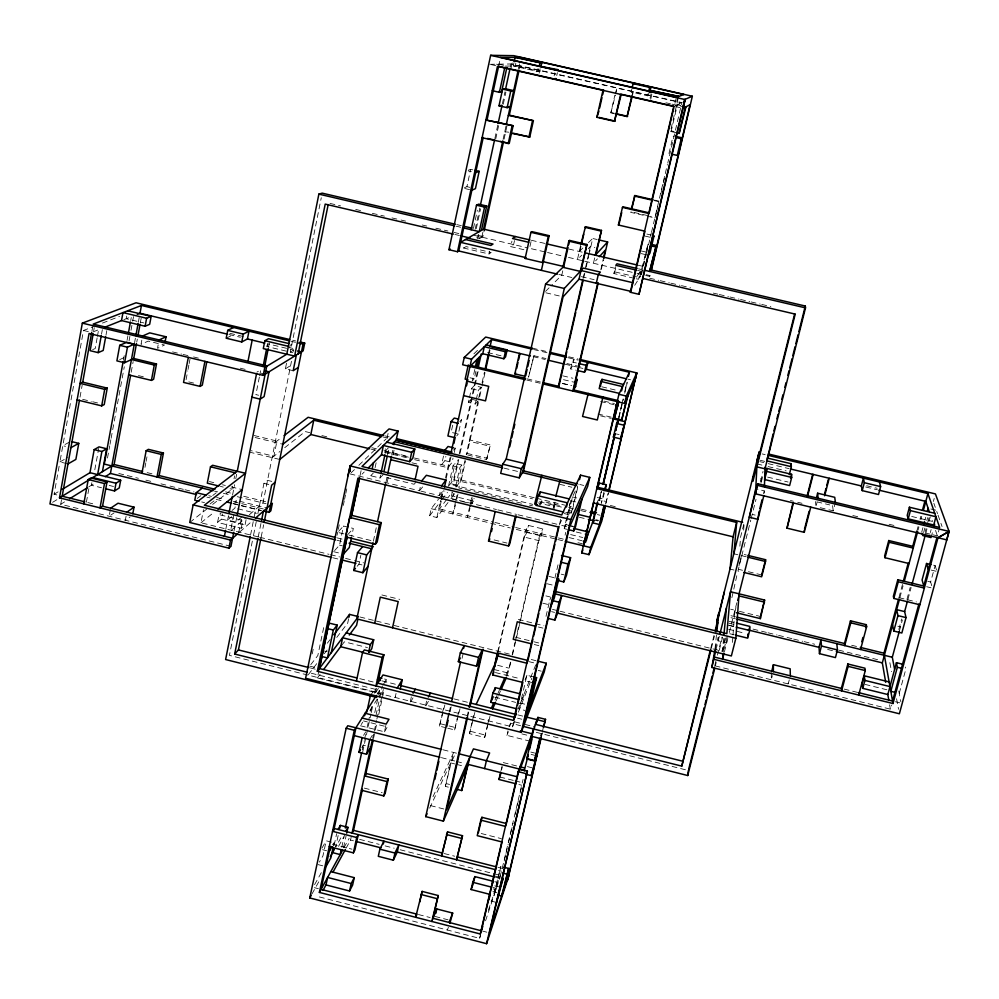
<?xml version="1.0" encoding="UTF-8"?>
<svg xmlns="http://www.w3.org/2000/svg" width="999" height="999" viewBox="0 0 999 999"><rect width="100%" height="100%" fill="white"/><g stroke="black" fill="none" stroke-linecap="round" stroke-linejoin="round"><path stroke-width="0.75" stroke-dasharray="5 3.75" d="M771.34 672.702L771.278 679.732L772.314 675.674M764.235 493.106L764.297 490.871L755.756 488.823M761.063 483.079L761.238 478.509L758.578 477.872M746.253 556.793L741.807 555.719L741.932 553.958L746.365 555.032M743.643 530.132L744.18 522.689M732.417 642.419L732.891 636.413M733.004 634.902L734.914 610.227L730.669 609.19M739.872 546.203L740.584 537.012L743.83 524.113M731.88 597.689L737.237 573.863M560.002 611.226L722.402 651.236L723.701 637.387M724.475 638.473L723.201 652.322L727.26 636.251L726.673 642.869L718.219 640.784L718.618 636.838M715.009 648.726L716.483 634.927M56.793 494.905L54.096 494.243L59.64 463.399M66.646 463.586L59.903 461.925L83.479 330.482L94.555 326.161M230.969 546.316L60.714 504.283L61.926 497.577M80.032 397.127L82.18 385.152M91.933 331.069L92.682 326.898M93.719 330.756L94.268 327.684M97.128 337.887L95.205 348.539L92.657 349.613M97.403 336.363L98.501 330.269M101.523 334.228L102.348 329.633M105.969 335.239L106.793 330.681M86.389 502.21L89.423 485.551M91.846 482.692L91.384 485.264L101.523 487.749M94.805 469.792L98.726 448.414M126.723 316.059L126.236 318.706L143.819 322.927M123.401 360.252L124.238 355.669M127.048 340.409L127.897 335.826M130.707 320.554L131.269 317.495M107.492 458.017L109.728 445.841M110.002 444.33L110.852 439.76M111.126 438.249L124.288 366.77M129.046 340.921L129.895 336.363M131.006 330.282L132.417 322.677M132.692 321.154L133.529 316.596M134.565 342.682L135.377 338.261M138.374 322.19L139.198 317.707M131.181 372.252L133.167 361.538M136.763 342.108L137.313 339.136M140.335 322.752L141.171 318.281M110.39 509.527L109.153 516.233L114.086 512.874M141.808 340.159L141.034 344.318L148.202 341.121L164.51 345.042L157.517 348.289L159.078 339.947M126.086 516.208L125.337 520.229L130.145 516.833M144.967 467.37L145.817 462.862M146.104 461.363L146.953 456.855M186.076 379.707L187.75 370.904M188.037 369.443L188.873 365.035M189.148 363.574L189.997 359.165M258.192 536.875L200.949 522.777L203.509 509.627M246.091 519.705L245.055 524.875L241.196 528.246L217.557 522.427L219.093 514.622L221.104 512.986M217.557 522.427L221.578 519.105L222.602 513.936M232.567 486.238L231.98 489.223L229.071 488.511M234.028 478.796L234.628 475.824M225.861 528.896L228.484 515.659M232.567 494.992L234.615 484.64M235.789 478.696L236.676 474.25M259.353 377.11L255.881 394.593L258.629 395.254M259.64 375.649L260.789 369.817L256.855 372.177M267.482 343.918L266.958 346.528L288.836 351.76M233.729 514.96L230.569 530.944L245.642 517.957M267.02 346.69L267.595 343.781L293.743 350.037L293.169 352.859M268.531 347.115L269.393 342.782M234.028 530.906L236.663 517.669M238.636 532.929L241.533 518.394M241.196 528.246L242.757 520.442L219.093 514.622M250.537 535.114L253.271 521.453M254.183 516.895L255.707 509.278M293.194 370.704L285.402 368.831L286.538 363.137M289.598 347.927L290.122 345.304L291.858 344.28M252.347 541.121L229.42 655.381L380.769 693.343M253.571 535.027L256.331 521.316M257.854 513.698L263.948 483.329L267.545 480.357L275.162 482.23M292.882 352.734L290.284 352.11L321.278 197.727M291.471 361.326L262.987 503.009L247.74 516.146M258.217 537L260.976 523.326M261.189 536.987L263.649 524.787M312.212 653.895L313.174 649.325M337.038 535.314L337.662 532.342M338.286 529.345L339.235 524.85M343.319 505.357L344.255 500.849M344.568 499.35L345.517 494.855M345.829 493.356L346.765 488.861M334.603 550.586L339.523 545.142L343.519 526.048L353.334 528.446L351.785 535.789M323.676 627.634L317.819 655.531L310.564 664.934M514.647 721.54L512.524 726.897L317.37 677.946L319.068 669.879M361.089 470.679L359.902 476.298L364.21 472.003M383.316 474.5L379.97 478.022L370.704 475.761L371.316 472.852M375.087 467.707L376.373 461.625M357.205 566.271L358.953 564.173L360.814 555.369M348.639 618.731L347.714 623.051L335.552 639.01M387.125 437.912L388.087 433.416M408.391 457.155L384.815 451.448L385.377 448.801M379.97 478.022L380.594 475.112M385.214 453.334L385.839 450.424M387.525 454.732L388.486 450.174M373.376 541.221L376.598 526.086M385.964 482.192L386.938 477.647L388.536 475.924M391.72 455.194L392.994 449.188M387.25 481.955L388.224 477.435M392.994 455.057L394.268 449.075M331.468 842.132L326.198 840.783L322.952 855.856L319.393 862.087M464.485 187.675L466.92 186.676L470.641 169.368L473.489 170.03M498.588 66.296L499.875 60.315M333.454 845.828L334.103 842.806L332.717 845.266M334.128 845.329L336.651 833.666M463.661 248.039L466.058 246.603L491.158 252.497L488.961 253.971L463.661 248.039L464.273 245.205M338.149 835.526L335.652 847.127L342.407 835.077M473.426 228.484L477.372 210.227M362.3 749.7L364.21 740.846M364.523 739.397L365.784 733.616M367.058 727.722L369.33 717.22M370.629 711.226L371.616 706.73M374.538 693.231L375.512 688.736M475.199 229.233L479.782 208.079M494.855 138.536L497.802 124.937M502.385 103.784L504.982 91.796M510.389 66.883L511.026 63.961L681.805 102.835L667.769 163.049M341.77 847.289L344.618 834.177M362.699 752.01L370.929 714.048M371.266 712.524L372.914 704.932M375.549 692.794L376.536 688.236M350.012 473.888L419.468 490.784L420.679 485.177M476.298 228.584L480.569 208.866M495.704 139.098L498.663 125.449M503.271 104.208L505.894 92.07M511.163 67.807L512.475 61.738M343.544 847.614L346.066 836.026M513.886 63.112L513.274 65.946L538.111 71.591L539.897 71.503L540.509 68.694M374.775 712.562L377.659 699.263M378.633 694.817L379.595 690.371L308.641 672.577M477.772 238.386L478.658 234.315M515.859 63.087L515.247 65.897L539.897 71.503M375.974 715.371L379.483 699.213M379.807 697.752L382.367 685.976M476.648 237.725L479.67 238.436L480.844 233.042M346.141 848.114L350.549 840.047L351.161 837.212M372.664 738.398L373.614 734.065M374.25 731.106L376.548 720.566M376.873 719.068L381.793 696.478M382.118 694.967L383.429 688.948M481.818 237.138L482.992 231.793M503.096 139.373L506.056 125.799M518.469 68.719L519.705 63.037M373.501 738.586L376.473 724.949M378.783 714.347L384.066 690.097M385.714 682.517L386.376 679.495L383.354 678.733M479.67 238.436L482.892 236.501L484.215 230.419M504.095 139.111L507.042 125.562M519.405 68.769L520.054 65.784L682.242 102.697M448.014 502.522L436.863 517.519L429.657 515.759L431.206 508.678L438.486 499.225M443.519 456.031L441.645 464.597L444.93 460.639L445.866 456.406M360.464 725.761L384.465 731.805L386.151 724.1M488.961 253.971L489.572 251.136M452.697 425.187L451.136 432.305L458.304 434.028L461.476 419.605M396.054 693.418L395.167 697.464L397.327 693.855M420.891 491.133L439.373 495.629L440.609 490.022M436.863 517.519L440.671 500.112M440.996 498.638L442.607 491.271M445.517 478.009L449.987 457.667M441.196 501.348L439.523 508.953L493.456 522.102M441.521 499.825L443.531 490.696M446.203 478.521L451.061 456.356M536.638 71.816L537.287 68.831M414.672 459.677L447.777 467.694L452.085 462.375L453.009 458.129M454.258 452.472L455.232 448.039M538.111 71.591L538.723 68.769M448.501 486.238L452.972 465.946L454.982 463.411L461.813 465.072L457.355 485.252L450.549 483.591L454.982 463.411M539.148 73.152L540.122 68.719M474.8 369.468L472.29 380.869L474.263 378.796L475.936 371.203M478.096 400.811L475.274 404.021L468.406 402.372L469.08 399.338M469.418 397.814L471.416 388.698L474.263 385.639L481.081 387.262L466.208 454.632L467.157 453.421L478.409 402.535M449.188 485.364L453.558 479.682L457.917 459.94M459.253 453.871L477.597 370.504M458.753 459.365L453.096 485.027L532.692 504.358M460.077 453.321L478.371 370.279M453.459 493.306L452.859 496.016L473.476 501.036L474.075 498.326M455.681 486.463L459.84 467.607L461.813 465.072M475.274 404.021L475.949 400.986M476.286 399.463L478.296 390.347L481.081 387.262M410.277 701.748L411.576 695.828M523.901 249.7L510.726 246.616L511.925 241.196M455.532 501.76L452.834 513.948L455.581 504.87M455.869 500.237L457.542 492.619M464.897 460.564L458.841 487.974L521.965 503.309M482.092 382.729L484.428 372.127M488.436 353.971L489.435 349.425M456.918 498.801L458.591 491.208M456.019 487.025L461.288 480.032L465.534 460.814M479.732 396.541L481.718 387.537M482.055 386.026L485.039 372.527M489.348 353.009L490.01 350.012M514.51 240.572L513.623 244.58L510.726 246.616M554.145 75.812L554.807 72.815M556.78 75.612L557.43 72.665M425.586 705.581L426.573 701.148M471.678 497.664L467.27 517.47L469.98 508.379M470.317 506.855L472.352 497.739M462.662 501.648L471.565 503.821L472.777 498.364M531.043 241.608L529.557 248.314L546.016 252.16M467.657 454.982L486.525 459.54L490.397 444.955L470.117 440.059L469.168 441.233L489.51 446.141M486.525 459.54L490.397 444.955M446.353 727.846L439.473 726.123L442.095 714.447M442.42 712.986L444.056 705.681M439.473 726.123L444.88 704.907M449.288 711.937L450.312 707.379M450.162 711.338L451.186 706.793M462.087 658.329L463.798 650.761M533.953 355.719L528.571 377.123L533.953 355.719L545.929 358.554M447.739 728.196L454.62 729.932L457.255 718.244M457.592 716.795L459.24 709.49M454.62 729.932L460.015 708.703M448.351 787.15L445.379 786.4L450.699 762.911L455.169 764.048M445.379 786.4L453.683 752.472L432.267 798.276M562.762 270.829L561.788 275.15L550.961 285.964M467.132 716.408L468.169 711.862M467.582 717.307L468.968 711.251M490.01 716.221L484.665 737.487L469.48 733.666L472.14 721.99M472.477 720.529L474.138 713.224M580.656 245.429L577.447 259.515L581.743 255.207M613.798 113.511L610.839 112.837L614.835 95.28M615.172 93.819L617.095 87.862L615.771 93.694M469.48 733.666L474.85 712.424M579.994 250.774L581.018 246.266M610.839 112.837L615.434 95.155M497.527 652.509L525.174 531.593L528.459 525.449L542.794 528.933L541.171 535.939L538.848 540.634L524.388 537.112L526.86 532.455L528.459 525.449M583.079 278.434L584.115 273.888M585.501 267.832L588.96 252.685M589.31 251.161L590.347 246.616L594.842 247.665M498.226 651.46L526.011 530.044M583.716 277.759L584.752 273.227M586.138 267.183L588.548 256.618M588.898 255.107L592.707 238.486L597.177 239.523M649.113 95.392L647.677 95.792L631.181 92.045L631.818 89.236M484.665 737.487L487.337 725.798M487.674 724.337L489.348 717.032M594.68 257.892L593.443 263.249L597.402 258.878M632.13 94.605L632.804 91.683M632.667 94.48L633.329 91.558L631.181 92.045M570.591 368.893L572.177 361.975L574.113 359.141L572.539 365.984L570.591 368.893L576.161 370.217M540.609 505.019L541.52 501.023L562.649 506.156M506.006 675.074L509.053 668.156L510.801 660.601M512.187 654.557L514.972 642.457M515.322 640.946L539.685 535.127L542.794 528.933M600.786 269.817L603.234 259.203M507.13 675.836L510.764 662.537M512.499 655.007L520.129 621.902M520.479 620.391L540.471 533.566M601.373 269.168L603.458 260.102M647.677 95.792L648.326 92.994M553.334 507.042L554.383 502.534M554.957 502.185L553.921 506.68L538.473 502.922M553.871 509.652L555.769 501.461M650.062 98.139L651.086 93.719M650.724 99.313L652.072 93.456M530.282 741.233L506.905 735.364L507.942 730.881M634.178 278.284L613.91 273.539L615.496 266.696M509.84 726.161L510.539 723.189L520.691 725.736M613.91 273.539L616.058 267.882M500.986 770.791L501.985 766.445M501.598 769.792L502.272 766.907M512.524 726.897L513.773 721.503M566.595 526.585L559.415 524.837L560.714 519.218M533.816 676.972L526.923 675.262L520.454 703.084L525.961 704.457M519.443 709.477L521.578 700.274M523.788 694.742L521.665 703.87L517.182 702.747M570.004 503.396L569.343 506.243L573.876 507.342M566.945 529.295L564.235 528.633L570.729 500.699L572.502 496.915L580.606 498.876M571.715 511.176L568.806 510.464L564.797 526.223M564.235 528.633L566.058 524.625L572.502 496.915M546.016 616.321L549.475 601.435M554.895 578.184L558.041 564.685M565.072 535.139L565.721 532.367M571.316 513.136L577.647 485.951M572.514 509.765L578.483 484.178M319.418 896.94L479.607 938.348L480.319 935.326M674.949 103.309L676.348 97.328M677.846 96.703L675.786 105.557L681.805 102.835L674.238 106.306M676.223 132.755L670.441 131.431L678.633 96.416M670.441 131.431L671.266 130.881L677.359 104.845L684.577 106.481M494.068 895.441L500.861 866.445L493.868 894.055M668.968 153.521L672.876 136.838L674.113 136.014M640.871 274.725L648.164 243.594L639.547 277.672L633.791 276.336M502.26 868.193L523.064 779.432M485.564 920.778L500.624 875.486M641.545 274.5L646.278 254.333M646.578 253.434L651.261 233.104M651.523 232.342L664.922 174.837M665.297 173.589L667.369 164.41M504.245 860.938L505.656 854.919M506.018 853.408L508.129 844.392M508.479 842.894L510.601 833.865M510.951 832.367L513.061 823.338M515.184 814.322L516.945 806.792M517.295 805.294L518.356 800.786M520.117 793.268L521.878 785.738M656.306 212.937L655.269 217.357L650.736 216.308M656.643 211.451L658.029 205.557M660.938 193.519L663.074 184.44M663.423 182.917L664.485 178.384M540.746 736.575L541.433 733.641L539.772 738.386M541.296 736.176L541.982 733.266M542.32 731.805L543.344 727.434M541.271 737.387L542.332 732.866M645.641 275.462L649.662 276.398L650.374 273.389M601.198 491.833L599.088 500.786L601.261 491.845M618.818 417.02L622.389 401.885M626.323 385.189L624.537 392.769L627.11 382.155M618.606 418.918L621.753 404.895M622.102 403.384L623.176 398.838M599.4 500.736L601.535 491.658M619.018 417.482L623.289 399.325M624.725 393.269L627.222 382.667M603.983 491.82L601.286 503.271L604.345 493.244M605.619 503.958L608.091 493.506M606.031 503.084L608.528 492.557M710.676 648.651L714.073 635.152M711.338 648.339L714.372 636.251M715.222 648.801L718.156 637.125M715.983 649.637L719.33 636.338M740.184 560.889L738.099 569.193L742.519 570.279M740.534 559.502L741.583 555.344M741.108 558.503L737.949 571.016L742.394 572.09M741.807 555.719L750.773 520.079M751.148 518.593L756.006 499.3M760.489 481.481L763.024 471.428M714.772 665.634L715.896 661.151M717.407 655.157L721.94 637.175M761.425 481.643L762.861 475.924M715.459 665.446L716.221 662.437M719.255 650.374L722.677 636.8M722.402 651.236L725.736 638.024M763.561 493.806L764.297 490.871M724.437 651.723L727.796 638.411M729.295 632.479L736.8 602.772M734.752 612.35L736.638 604.87M816.295 505.269L817.02 502.472M789.272 679.857L788.223 683.915L788.149 679.67M828.895 509.79L833.216 510.826L835.401 502.422M898.913 597.714L902.547 584.228M916.782 531.318L918.406 525.312M920.017 519.305L920.828 516.308M899.862 597.752L903.059 585.851M918.093 530.007L918.905 526.997M920.941 519.455L921.752 516.446M921.727 532.092L922.926 527.634M924.937 520.217L925.736 517.245M923.6 532.592L924.812 528.109M926.835 520.641L927.634 517.644M898.813 629.52L901.66 618.98M906.942 599.388L910.201 587.337M925.249 531.593L926.073 528.571M927.696 522.552L929.32 516.52M933.391 501.448L934.202 498.439M899.337 631.206L902.384 619.917M907.891 599.562L911.138 587.524M925.761 533.391L926.972 528.883M929.008 521.366L930.231 516.858M930.319 532.579L931.118 529.607M931.043 537.574L933.066 530.094M715.122 665.883L890.359 709.153L891.458 705.107M932.854 534.79L937.374 535.876L939.659 527.472M899.237 693.393L905.781 669.33L905.306 667.045M931.717 585.689L930.643 582.03L935.126 565.559L932.267 564.86M488.374 910.214L501.623 871.24M479.607 938.348L480.594 935.426M447.365 930.019L448.389 927.309M518.381 712.162L531.855 678.221M506.905 735.364L508.341 731.805M535.714 664.897L518.194 708.753L525.124 710.489M509.115 726.723L510.539 723.189M526.923 675.262L524.7 680.706L533.054 682.779M597.29 502.422L598.413 499.65L605.406 501.336M549.825 599.949L550.948 597.265M496.166 700.823L497.989 696.653M498.601 695.267L500.424 691.108M495.029 699.962L497.465 694.43M498.076 693.044L499.3 690.284M621.316 406.431L621.803 405.357M452.235 760.376L455.831 752.647M568.806 510.464L568.119 511.963L572.489 513.024M429.67 808.154L451.91 760.301M559.415 524.837L562 519.33M573.151 495.541L576.361 488.686M553.021 508.479L555.781 502.959M539.323 505.157L541.52 501.023M425.986 705.719L428.908 700.349M343.968 847.726L349.138 838.336M312.025 893.868L319.605 880.294M338.536 846.365L343.831 836.875M314.585 884.664L322.078 871.315M410.714 701.885L412.999 697.889M321.94 848.139L326.198 840.783M384.465 731.805L387.312 726.935L363.486 720.928M649.662 276.398L650.124 275.612L646.128 274.688M369.717 739.622L373.226 733.778M361.838 747.564L363.274 745.179L369.28 746.703M363.561 735.376L365.696 731.88M361.226 724.55L362.737 722.14M369.93 710.639L377.185 699.063M378.683 696.665L383.504 688.973M377.185 694.18L379.595 690.371M383.054 684.902L386.376 679.495M634.702 285.327L640.559 276.074M375.699 692.582L380.232 685.439M371.041 694.755L373.164 691.433M637.087 276.248L642.457 267.982M471.565 503.821L473.476 501.036M341.633 645.491L344.368 641.82L367.457 647.577M454.57 493.718L450.811 498.763L452.31 491.958L447.739 498.026M317.37 677.946L320.105 674.275M438.411 510.439L446.828 499.238M308.404 674.587L316.833 663.536M324.313 653.721L327.123 650.049M429.657 515.759L440.909 501.011M441.845 499.775L447.477 492.407M327.347 643.181L330.12 639.585M439.398 498.051L444.867 490.971M439.373 495.629L443.007 490.946M453.596 450.149L455.194 448.226M419.468 490.784L423.314 486.151M456.73 435.889L458.304 434.028M415.634 482.505L414.135 484.265L386.938 477.647M459.865 421.578L461.426 419.792M468.406 402.372L471.291 399.188M347.602 534.777L353.334 528.446M338.636 531.293L343.519 526.048M631.131 211.763L630.594 212.312L645.729 215.821M370.704 475.761L373.264 473.139M545.541 291.371L549.875 287.05M588.199 248.763L590.347 246.616M384.815 451.448L389.135 447.14M351.111 472.814L354.433 469.605M358.853 465.309L386.101 438.911M473.901 353.833L478.059 349.812M579.27 251.473L583.166 247.702M588.461 242.582L592.707 238.486M239.76 531.943L251.024 522.052M241.82 516.945L235.789 522.102L227.61 520.092L231.693 516.67M232.055 510.439L234.94 508.066L236.438 500.487L232.617 503.608L239.835 505.382M200.949 522.777L214.31 512.05M189.735 522.477L206.631 509.178M212.662 504.42L234.028 487.599M272.115 457.617L279.907 451.486M284.727 447.689L305.207 431.556L309.765 432.654M210.065 504.008L215.984 499.363M212.737 495.492L216.284 492.757M275.175 442.395L281.73 437.4M197.203 498.414L200.849 495.654M285.402 368.831L290.622 365.559M60.714 504.283L64.548 501.898M88.824 486.838L95.017 483.004M52.585 502.335L57.855 499.125M54.096 494.243L58.092 491.845M290.284 352.11L293.743 350.037M59.903 461.925L67.857 457.467M69.431 442.107L62.812 445.691L65.509 446.353M226.199 338.224L232.043 335.264M119.68 359.615L123.851 357.704M93.057 331.905L98.526 329.732M123.876 319.643L131.743 316.521M102.46 323.077L119.555 316.396M468.231 170.23L470.641 169.368M505.082 66.134L520.054 65.784M489.86 64.311L511.026 63.961M498.713 64.161L507.167 66.084M496.553 64.198L499.4 64.848M665.933 102.772L670.491 103.809M672.015 104.158L683.853 106.856M491.321 64.635L495.679 65.634M675.699 106.643L680.069 107.642M611.45 112.637L614.397 113.312M671.266 130.881L674.138 131.531M508.753 132.193L504.757 131.768L507.767 132.455M654.532 200.087L659.065 201.136M654.083 200.599L658.628 201.648M468.469 170.991L471.341 171.666M634.153 212.462L649.225 215.959M647.252 216.184L654.82 217.932M466.92 186.676L469.755 187.337M464.71 188.499L471.878 190.172M646.877 234.066L651.173 235.065M645.329 236.139L652.584 237.824M641.395 250.999L647.127 252.335M641.233 253.596L648.488 255.294M531.343 240.272L544.83 243.419M568.793 249.026L582.192 252.148M637.412 265.06L643.431 266.458M456.793 224.588L461.326 225.649M456.106 226.199L460.639 227.248M638.573 268.843L641.458 269.518M637.549 270.404L640.446 271.079L638.511 279.295L635.626 278.621M477.609 235.264L482.892 236.501M473.888 235.289L528.109 247.964M547.514 252.51L562.474 256.006M568.468 257.405L583.266 260.876M584.715 261.214L635.539 273.102M637.037 273.451L641.633 274.525M330.007 203.421L340.584 205.894M355.706 209.428L363.261 211.201M372.327 213.324L384.428 216.146M391.983 217.919L399.538 219.693M401.061 220.042L405.594 221.104M422.215 225L426.76 226.061M435.826 228.184L447.927 231.006M453.971 232.417L460.015 233.841M649.65 278.209L658.728 280.332M660.252 280.682L669.342 282.817M670.853 283.167L679.944 285.302M681.455 285.652L690.546 287.774M713.274 293.094L717.819 294.156M719.33 294.518L728.421 296.641M729.944 296.99L739.023 299.126M740.546 299.475L749.637 301.598M751.148 301.96L760.239 304.083M761.75 304.433L770.841 306.568M454.87 234.453L459.39 235.514M615.122 271.965L632.355 275.999M581.331 276.648L594.13 279.645M558.878 274.463L571.84 277.51M545.891 292.794L560.214 296.166M532.504 348.176L547.614 351.76M568.756 356.78L577.822 358.941M533.616 349.525L547.115 352.734M568.106 357.717L578.246 360.127M572.177 361.975L576.361 362.974M566.895 363.536L583.366 367.457M533.191 356.643L545.292 359.515M564.972 364.185L576.673 366.97M578.046 367.295L583.566 368.606M627.822 379.133L630.556 379.782M487.624 352.572L501.086 355.781M562.712 375.824L572.902 378.246M601.798 386.8L617.594 390.572M563.498 379.682L573.801 382.142M562.512 383.391L571.241 385.477M562.487 383.529L571.216 385.614M527.047 378.833L540.684 382.093M526.748 380.032L540.197 383.241M604.133 401.136L614.435 403.596M600.649 401.498L613.935 404.67M470.005 377.772L474.263 378.796M292.67 340.234L295.679 340.946M598.026 413.998L611.251 417.157M291.021 341.246L295.529 342.32M762.162 453.921L765.184 454.645M600.424 415.809L610.739 418.281M471.416 388.698L478.296 390.347M229.857 333.316L243.444 336.563M289.935 347.702L292.882 348.401M760.264 460.289L764.784 461.376M866.62 485.751L877.147 488.274M229.033 334.54L240.447 337.275M759.839 461.65L763.835 462.599M768.156 463.636L789.16 468.668M865.721 487L877.422 489.797M757.03 463.923L762.387 465.209M768.094 466.57L786.213 470.904M930.868 508.991L936.35 510.302L933.878 503.321M472.652 399.513L476.735 400.487M616.358 433.953L619.105 434.615M767.657 477.122L788.074 482.03M911.687 516.446L932.542 521.453L931.592 518.656M816.92 501.848L829.732 504.932M83.479 330.482L91.683 332.455M172.54 351.898L181.543 354.071M183.042 354.433L190.547 356.231M193.556 356.955L199.575 358.404M240.272 368.194L246.303 369.642M261.001 373.176L265.16 374.188M790.459 500.536L793.381 501.236M797.689 502.272L802.01 503.309M820.254 507.704L827.459 509.44M852.846 515.546L858.878 516.995M889.073 524.263L895.104 525.711M925.299 532.966L931.343 534.428M752.334 514.41L755.182 515.097M188.799 381.905L194.793 383.354M467.157 453.421L487.425 458.316M138.474 375.612L144.543 377.073M384.702 435.801L389.21 436.888M579.795 484.49L583.728 485.439M383.092 436.963L387.612 438.062M931.18 570.067L936.975 571.465M504.145 468.169L518.256 471.59M559.727 484.303L571.84 487.237M444.93 460.639L452.085 462.375M597.24 497.514L603.009 498.913M452.972 465.946L459.84 467.607M927.796 581.343L930.643 582.03M321.89 435.589L327.947 437.062M371.915 447.714L376.461 448.813M384.041 450.649L408.304 456.518M414.36 457.992L448.863 466.346M610.364 505.469L616.42 506.943M371.029 449.1L375.549 450.187M384.578 452.385L408.653 458.216M926.66 586.725L930.993 587.774M570.729 500.699L576.186 502.022M411.963 462.799L419.505 464.622M461.288 480.032L534.79 497.864M536.288 498.226L564.822 505.144M581.43 509.178L588.985 511.013M453.558 479.682L532.492 498.838M568.693 507.617L573.226 508.728M580.794 510.564L589.872 512.762M597.352 514.572L600.074 515.234M539.497 501.76L562.737 507.405M254.071 435.502L276.935 441.058L273.876 456.231L251.061 450.674M565.734 512.375L570.229 513.474M595.766 519.68L598.763 520.404M255.107 437.512L282.829 444.255M733.903 553.796L737.849 554.757M595.092 520.267L597.852 520.941M529.47 505.132L532.479 505.856M564.16 513.548L570.204 515.022M579.283 517.232L586.85 519.068M82.642 399.325L91.271 401.423M92.72 401.773L98.476 403.171M899.112 597.714L916.383 601.922M566.058 524.625L570.092 525.611M571.44 525.936L575.474 526.923M568.406 525.399L572.764 526.448M442.382 496.366L496.466 509.527M497.902 509.877L516.483 514.398M517.969 514.76L557.929 524.475M452.297 499.125L461.188 501.298M748.426 571.715L761.7 574.949M249.213 452.048L279.757 459.478M730.069 569.093L734.015 570.054M576.323 532.005L584.865 534.09M570.654 534.577L582.767 537.524M569.018 537.562L581.805 540.684M494.93 522.465L514.173 527.16M515.646 527.509L556.967 537.587M558.466 537.949L567.457 540.147M577.959 542.707L582.454 543.806M431.206 508.678L510.327 527.971M516.271 529.42L556.243 539.16M557.742 539.535L563.761 540.996M526.86 532.455L541.171 535.939M897.851 626.211L900.511 626.86M263.948 483.329L271.628 485.202M494.13 539.935L506.955 543.069M209.44 481.58L213.786 482.642M222.465 484.777L225.349 485.477M231.131 486.9L242.233 489.61M739.422 611.326L760.426 616.47M220.367 486.376L223.264 487.087M147.128 472.614L154.645 474.463M225.574 491.833L233.129 493.681M243.694 496.278L266.333 501.823M561.226 574.175L563.836 574.812M730.943 615.696L735.489 616.808M851.66 645.267L857.404 646.678M214.435 491.096L217.595 491.858M223.339 493.281L231.231 495.204M237.287 496.678L266.071 503.733M730.981 617.707L735.476 618.818M548.926 576.411L555.956 578.134M239.298 501.198L265.759 507.679M729.083 621.316L735.014 622.764M118.794 473.501L138.374 478.296M145.891 480.144L153.421 481.993M160.951 483.841L168.481 485.689M169.98 486.063L183.541 489.385M185.04 489.747L194.068 491.97M208.766 495.729L211.551 496.403M216.658 497.502L224.188 499.35M233.217 501.573L263.324 508.953M728.97 623.201L734.989 624.687M753.034 629.108L766.57 632.429M768.069 632.792L777.085 635.014M778.596 635.376L792.132 638.698M793.631 639.073L802.647 641.283M804.158 641.645L814.684 644.23M838.735 650.137L880.831 660.464M206.905 497.14L210.165 497.914M216.209 499.4L223.764 501.248M232.829 503.471L261.538 510.526M728.771 625.199L734.789 626.673M827.634 649.45L833.378 650.861M241.271 505.731L260.851 510.539M728.733 625.349L734.715 626.823M339.073 532.692L344.692 534.065M349.076 535.139L371.241 540.584M547.24 583.791L552.947 585.189M237.799 508.766L256.418 513.336M728.646 629.283L744.954 633.291M201.723 501.96L204.508 502.634M729.782 633.741L734.265 634.84M337.2 537.887L343.231 539.373M336.95 540.234L341.496 541.346M109.191 485.427L113.511 486.488M339.523 545.142L342.32 545.829M545.879 595.891L550.099 596.927M221.578 519.105L245.055 524.875M333.616 551.685L339.223 553.059M542.744 603.171L549.85 604.919M865.084 684.402L887 689.797M259.703 537.25L328.996 554.32M330.507 554.695L339.548 556.918M345.567 558.404L353.109 560.264M354.608 560.626L363.648 562.862M552.484 609.378L558.503 610.851M333.266 557.854L337.799 558.965M358.953 564.173L361.963 564.922M551.56 611.65L554.595 612.387M87.85 502.572L95.205 504.383M844.192 689.098L858.403 692.619M895.416 701.748L899.687 702.809M518.331 619.467L543.893 625.786M538.399 626.997L542.932 628.109M381.905 594.967L399.762 599.375M515.821 637.3L532.317 641.383M533.816 641.758L539.822 643.244M534.328 644.517L538.848 645.641M360.002 616.995L373.339 620.304M376.298 621.041L389.647 624.35M394.093 625.461L510.339 654.32M531.281 659.515L535.776 660.639M528.771 661.6L536.288 663.473M538.249 670.416L541.246 671.166M497.614 665.309L509.053 668.156M494.105 669.517L508.341 673.064M495.404 672.552L520.554 678.821M323.152 650.711L327.197 651.723M494.742 697.14L515.684 702.384M381.993 680.881L395.691 684.303M454.07 698.913L468.781 702.597M517.907 714.897L523.801 716.37M309.665 666.108L316.583 667.844M359.79 678.658L374.75 682.404M517.519 718.169L521.74 719.218M310.402 667.944L316.396 669.455M514.735 721.852L523.576 724.075M525.049 724.437L535.352 727.022M536.301 732.354L686.875 770.117M521.865 733.89L529.12 735.714M440.634 723.825L455.731 727.622M470.541 731.343L485.664 735.152M530.831 752.072L534.64 753.034M531.131 754.407L534.964 755.369M527.422 766.608L533.753 768.206M503.271 762.574L518.406 766.395M443.156 749.812L456.655 753.221M441.396 757.642L455.144 761.113M456.605 761.475L463.886 763.323M456.655 764.422L462.624 765.921M499.925 777.01L513.523 780.444M515.034 780.831L522.589 782.741M518.868 784.515L521.703 785.226M446.615 783.703L449.575 784.452M364.298 788.111L382.18 792.657M430.482 805.594L446.603 809.689M481.218 833.503L501.311 838.636M444.205 853.546L454.657 856.218M498.002 867.307L502.485 868.456M498.551 870.454L501.548 871.215M359.615 839.36L379.145 844.355M385.152 845.903L394.155 848.201M400.162 849.749L491.783 873.213M493.294 873.588L500.799 875.524M495.092 876.073L500.487 877.459M350.549 840.047L353.446 840.796M495.429 877.172L499.962 878.333M494.867 881.73L497.714 882.467L496.041 889.647L493.181 888.923M332.38 844.167L351.923 849.175M494.755 885.826L498.801 886.862M492.894 887.474L495.841 888.223M492.907 891.545L496.94 892.582M322.565 849.699L326.573 850.736M491.171 901.086L496.565 902.472M317.969 864.585L325.949 866.645M435.064 916.458L448.064 919.817M314.41 887.674L318.394 888.698M418.444 914.535L430.107 917.544M482.717 931.13L486.75 932.167M936.737 511.426L937.524 513.648M938.024 515.084L942.057 526.535M935.551 530.432L937.374 535.876M935.126 565.559L936.513 569.979M898.788 691.021L900.848 701.76M889.859 662.674L891.533 671.69M896.578 698.738L898.538 709.265M889.597 704.77L890.359 709.153M832.579 505.619L833.216 510.826M815.496 501.51L815.821 505.382"/><path stroke-width="1.5" d="M773.363 671.628L773.413 664.685L790.184 668.818L790.334 675.811M350.05 471.228L350.125 465.909L389.036 428.921L398.102 431.106L396.178 440.109L392.42 443.868M736.263 612.712L760.364 618.618L764.61 600.062L730.544 591.745L726.847 633.616L555.082 591.42M743.88 572.452L761.65 576.785L765.534 561.488L765.584 559.702L747.839 555.394M349.975 471.216L350.125 465.909L570.816 519.555L589.772 477.385L580.581 475.162L561.7 515.009L361.975 466.483L398.102 431.106M766.695 471.428L766.782 468.369L791.583 474.313L791.695 477.422L789.622 485.551L764.647 479.557L766.695 471.428L791.695 477.422M773.114 433.903L766.97 460.889L791.333 466.72L789.31 474.65M760.364 618.618L760.426 616.47M764.435 486.625L765.022 467.32M768.243 453.946L935.426 493.918L949.05 531.406L946.752 539.872L755.506 493.831L757.704 483.753L939.659 527.472L927.909 493.556L768.206 455.369M735.764 635.214L747.702 638.149L749.65 630.481L749.849 626.41L736.5 623.126M755.506 493.831L757.254 459.565L759.203 451.785L716.733 622.24L716.945 620.254L718.843 612.724L716.807 631.868M747.776 636.775L747.914 634.015M753.271 476.598L752.996 481.143L756.955 465.397M548.289 618.456L554.87 620.079L557.617 613.136L731.368 655.956L735.851 638.274L739.06 593.831L763.823 495.691M733.903 553.796L736.675 522.44L596.753 488.611L599.125 482.992L606.356 484.74L605.019 490.409M723.988 634.303L726.423 608.154M730.069 569.093L733.079 536.813L736.675 522.44M723.076 653.671L722.577 659.103L724.075 653.196M724.337 591.945L715.197 630.644M946.752 539.872L899.375 713.773L711.85 667.457L714.847 650.262M711.85 667.457L715.621 651.111M519.955 769.705L532.03 736.438L687.737 775.524L688.373 770.491M523.601 726.473L681.78 766.121L710.301 650.149M441.658 749.437L347.777 725.749L346.166 728.234L309.752 897.939L486.588 943.68L508.316 877.447L509.065 873.138L507.467 880.256L540.946 737.637M289.66 339.51L136.051 302.784L82.33 323.139L49.95 503.946L228.921 548.151L230.969 546.316L233.741 532.38M237.625 533.816L230.519 540.059L59.49 497.864L89.073 333.491L263.199 375.387L303.147 350.861L304.72 343.107L300.2 342.033M79.483 400.162L62.163 496.228L84.865 501.835M77.123 399.9L101.686 405.881L104.233 404.57L107.243 388.112L104.708 389.348L80.095 383.379L82.717 382.167L91.683 332.455M93.169 333.828L90.122 350.686L98.189 352.635L103.197 350.462L105.694 336.763M72.09 441.72L78.771 443.356L75.862 459.428L67.994 463.911M98.189 352.635L101.236 335.764M83.791 503.858L88.237 479.545L90.809 477.984L107.03 481.968L102.547 506.193L100.025 507.867L104.508 483.553L107.03 481.968M101.686 405.881L104.708 389.348M62.075 489.46L89.972 472.702L94.181 449.625L99.001 446.878L106.643 448.751L102.422 471.665M121.516 320.579L122.977 312.6L146.603 318.269L151.149 316.396L149.675 324.325L145.117 326.248L121.516 320.579L105.132 327.11M105.27 476.648L110.427 473.439L134.291 344.156L126.673 342.32L119.743 345.329L116.895 360.876L124.588 362.737L133.729 358.491L156.493 363.973L153.621 379.27L151.423 380.394L128.634 374.875M97.64 474.575L101.873 451.511L106.643 448.751M123.114 361.775L104.296 464.085L213.049 490.746M128.459 332.767L130.419 322.078M124.588 362.737L127.447 347.19L134.291 344.156M135.889 335.627L138.099 323.539M137.25 314.323L140.01 313.224L141.446 305.469L289.523 340.884M59.49 497.864L114.123 464.523L130.619 375.287M133.729 358.491L136.488 343.594M138.137 334.665L140.06 324.238M114.56 490.959L115.996 483.241L120.692 480.244L119.268 487.912L114.56 490.959L105.869 488.823M145.117 326.248L146.603 318.269M651.086 270.379L690.072 104.72L682.991 108.304L684.727 99.475L692.344 96.254L651.548 269.593M151.423 380.394L154.296 365.047L156.493 363.973M132.805 513.811L134.053 507.167L118.032 503.221L110.639 508.191M165.022 342.282L166.059 336.788L149.738 332.867L142.582 335.989M141.92 473.314L146.154 450.711L148.364 449.338L163.436 453.022L159.153 475.561L156.98 477.023L161.276 454.408L163.436 453.022M188.312 357.367L183.541 382.405L200.1 386.401L202.298 385.164L206.818 361.688M200.1 386.401L204.92 361.363M256.556 373.651L237.263 471.278L193.144 504.882L189.735 522.477L331.755 557.479M202.322 488.136L196.254 492.657L194.78 500.249L198.951 501.273M233.554 327.497L227.722 330.369L226.199 338.224L241.758 341.945L247.44 338.961L264.785 343.107M335.689 537.512L204.37 505.244L245.479 473.289L212.625 465.272L210.489 466.795L207.293 483.179L218.906 486.026M241.758 341.945L243.294 334.103L248.963 331.181L247.44 338.961M247.889 361.875L252.173 340.085M682.991 108.304L685.189 99.338L638.998 294.305L630.307 292.27L673.738 106.481L497.477 66.321L457.517 251.736L448.938 249.713L490.646 55.32L513.798 55.669L692.344 96.254M224.413 536.251L225.574 530.369M229.071 512.699L232.28 496.466M288.936 343.581L268.506 338.698L264.847 340.709L263.299 348.589L294.63 356.094L325.212 204.108L453.359 234.103M263.274 365.572L266.446 349.588M264.797 365.946L268.244 348.564M228.921 548.151L230.519 540.059M263.199 375.387L264.86 367.008L266.82 365.834L237.25 514.71M250.225 536.625L225.599 659.54L376.71 697.464M455.282 224.238L322.202 193.144L318.868 194.118L286.788 354.22L265.996 366.695M307.13 672.202L234.665 654.033L257.917 538.523M261.588 520.292L263.424 511.163M296.353 355.032L293.194 370.704L298.339 367.407M234.665 654.033L238.424 649.924L260.876 538.511M264.26 521.728L271.628 485.202L275.162 482.23M298.077 353.983L328.184 204.583M264.56 511.263L269.093 512.375L303.034 344.118L304.72 343.107M279.757 459.478L310.826 434.515L313.761 420.204L381.593 436.6M347.964 475.749L350.125 465.909L305.594 678.259L521.203 732.367L544.243 671.915L546.266 663.236L537.275 661.001M317.307 671.253L357.904 478.171L558.416 526.972L513.536 720.416L317.307 671.253L358.429 616.608L349.55 614.397L333.828 634.79M349.762 517.432L345.654 536.925L375.349 544.218L377.16 542.032L381.306 522.614L351.685 515.359L349.762 517.432L379.508 524.712L381.306 522.614M347.19 536.251L319.355 668.531L356.793 677.909M350.974 518.256L359.49 477.772M319.455 668.556L347.29 536.276M351.685 515.359L359.59 477.797M351.473 537.262L349.3 547.539L343.431 554.095M327.61 622.714L337.187 625.099L333.329 630.044L327.447 657.929L320.542 656.206M337.187 625.099L331.243 652.734M372.24 468.506L373.464 462.699M368.007 566.408L362.899 572.727L353.733 570.466L357.517 552.634L362.687 546.553M368.519 467.707L381.443 454.82L383.416 445.479L411.688 452.322L414.81 448.976L386.775 442.195M348.938 617.282L349.55 614.397M381.206 472.202L384.915 454.782M383.966 471.466L387.2 456.256M362.899 572.727L366.695 554.895L371.765 548.788L349.063 543.206M373.052 542.732L356.818 618.893L498.726 654.145M377.572 521.54L385.639 483.703M387.887 473.164L391.396 456.693M393.956 444.692L394.605 441.683L502.647 467.807M357.817 619.492L356.581 625.262L349.288 635.064M375.349 544.218L379.508 524.712M356.418 681.043L362.525 652.559L364.373 649.924L383.903 654.795L377.747 683.154L514.71 717.457L516.82 708.366M374.662 623.326L380.294 597.152L398.214 601.585L392.532 627.772M368.681 652.122L370.292 644.655L373.701 639.76L346.266 632.916M381.443 454.82L409.677 461.663L411.688 452.322M373.701 639.76L371.778 648.651L369.218 652.372M414.81 448.976L412.812 458.229L409.677 461.663M482.792 926.36L480.282 933.99L319.38 892.419L354.308 730.294L376.386 695.454M330.332 846.328L321.054 889.385L416.983 914.16L415.659 917.294L422.14 891.395L438.224 895.541L433.029 918.306L481.381 930.781M333.579 831.268L355.969 727.821M457.517 251.736L458.766 250.986L483.241 137.45L482.08 137.762L509.24 143.444L513.111 125.737L485.901 119.992L513.111 125.737M487.062 119.755L498.588 66.296L603.671 90.235L602.659 94.705M333.129 847.327L330.856 857.879L325.949 866.645M474.912 170.354L479.17 171.341L475.437 188.649L471.878 190.172M333.504 848.251L332.555 852.622L340.197 854.582L341.146 850.211M323.077 890.259L325.999 884.914L327.61 877.447L351.198 883.528L354.245 877.646L330.831 871.615M339.722 828.283L340.347 825.386L347.952 827.334L346.69 833.129M415.097 479.77L418.019 466.308L390.759 459.702M364.598 715.821L365.147 713.261L388.986 719.268L386.151 724.1L362.137 718.044M492.332 90.697L499.413 92.32L504.757 67.595M366.808 712.112L370.329 695.853M471.191 229.72L476.498 205.207L478.696 204.146L486.713 206.019L481.431 230.357M499.413 92.32L501.548 92.07L506.855 67.532M370.779 747.077L366.546 754.233L358.966 752.309L362.125 737.712M507.43 106.518L510.114 107.13L507.142 107.655L499.001 105.794L502.609 89.123L505.644 88.799L513.698 90.634L510.764 90.984L502.609 89.123M383.903 654.795L382.13 657.454L375.961 685.951L383.017 674.949L402.247 679.757L400.199 689.06M345.317 828.046L361.638 752.722M480.432 205.057L494.53 140.047M498.126 123.426L502.06 105.282L499.001 105.794M505.644 88.799L510.077 68.344M514.198 61.701L515.122 57.443L541.745 63.074L541.133 65.884M486.713 206.019L484.577 207.093L479.258 231.606L463.648 227.959M366.546 754.233L369.717 739.622M507.142 107.655L510.764 90.984M372.352 739.847L352.085 832.966L353.534 830.344L362.475 789.247M568.006 247.69L563.748 266.496L543.319 261.713L542.407 262.512L525.124 258.454L526.111 257.68L460.626 242.345L483.566 229.121L502.772 140.896M506.381 124.301L518.156 70.18M365.297 776.298L373.176 740.109M484.215 230.419L503.434 142.158M510.789 133.154L529.782 137.025L533.379 120.679L508.329 115.36L509.303 115.147L519.08 70.267M353.371 852.859L356.718 837.512L358.266 834.652L354.932 849.949L353.371 852.859L329.233 846.665M508.179 143.781L512.062 125.999M532.504 348.176L485.676 337.063L464.248 357.43L462.649 364.747L525.262 379.682M458.553 419.105L454.245 418.069L451.048 421.628L447.902 435.989L455.144 437.737L453.883 443.469M325.999 884.914L349.563 890.996L351.198 883.528M354.245 877.646L352.622 885.052L349.563 890.996M468.269 364.91L465.147 379.158L468.007 379.845M396.665 440.247L450.924 453.359L471.578 359.178L491.62 339.56L532.117 349.163M466.533 385.801L467.17 382.904M444.53 487L446.053 480.069L426.386 475.299L421.603 480.969M539.348 65.934L539.972 63.099M475.424 366.608L476.998 359.49M476.935 366.645L478.933 357.542M361.388 790.221L383.816 795.928L386.975 781.58L388.311 779.12L365.921 773.438L364.51 775.886L386.975 781.58M478.259 367.47L481.268 353.858M528.871 137.313L532.479 120.891M388.311 779.12L385.164 793.418L383.816 795.928M469.967 366.483L482.754 353.733L484.303 346.715L505.407 351.735L507.13 349.875L486.163 344.892M485.089 369.106L488.436 353.971M490.109 346.403L491.62 339.56M383.316 843.955L383.941 841.121L379.882 849.175L378.296 856.33L393.344 860.189L397.277 852.022L398.851 844.929L394.942 853.034L393.344 860.189M485.701 369.518L489.011 354.508M525.124 258.454L530.931 232.317L531.905 231.643L549.163 235.677L541.383 270.367M482.754 353.733L503.846 358.753L505.407 351.735M507.13 349.875L505.581 356.855L503.846 358.753M524.463 376.148L514.86 373.851L519.455 353.371M516.658 368.506L517.969 362.674M518.618 359.752L519.93 353.921M542.407 262.512L548.264 236.363L549.163 235.677M480.232 658.741L476.535 666.183L458.354 661.663L460.327 652.859L464.223 645.579L463.573 648.476M563.748 266.496L545.579 284.078L506.181 459.128L502.747 464.198L500.686 473.351L519.255 477.847L523.551 470.891L563.074 296.84L579.033 279.196L586.95 244.493L569.642 240.447L568.831 241.159L562.912 267.307L580.232 271.366L586.95 244.493M517.37 776.822L468.244 764.422L443.369 821.128L425.724 816.633L448.951 713.448M451.685 701.31L460.564 661.862M434.815 779.482L436.176 773.426M436.863 770.391L438.911 761.3M446.753 726.473L448.114 720.416M509.715 446.803L511.076 440.759M511.763 437.724L513.124 431.668M513.798 428.646L514.822 424.113M525.724 375.686L527.085 369.63M527.772 366.608L529.133 360.552M516.146 515.859L509.802 543.768L508.578 545.978L488.536 541.083L495.179 511.575M491.508 531.555L492.17 528.621M674.15 106.294L621.253 94.243L614.485 121.329L596.878 117.295L602.971 90.36L603.671 90.235M419.73 902.022L422.14 891.395M568.668 244.792L569.642 240.447M598.938 111.101L596.878 117.295M599.612 108.117L601.985 97.69M476.535 666.183L478.533 657.379L482.205 650.037L469.205 707.304M519.255 477.847L521.328 468.693L524.537 463.561L506.181 459.128M443.369 821.128L466.795 717.931M596.291 283.241L598.289 274.588L600.374 272.09L583.291 268.094L564.298 288.474L522.489 472.614L576.236 485.601M467.582 717.307L446.603 809.689L473.439 748.888L489.622 752.971L486.401 760.726L484.602 768.556M469.992 706.705L483.066 649.15M508.578 545.978L515.284 516.471M447.564 831.892L441.57 855.868L447.564 831.892L462.512 835.701L456.543 859.702L462.512 835.701M580.993 243.918L585.476 226.673L601.485 230.394L595.953 254.508M581.705 243.244L583.766 234.216M438.224 895.541L431.768 921.453L436.775 908.965L452.672 913.074L449.925 923.263M457.267 789.41L461.725 790.546L467.095 767.057M614.485 121.329L620.629 94.381M470.029 756.593L461.725 790.546M435.751 913.461L436.775 908.965M497.527 652.509L494.755 664.597L476.136 704.445M582.729 279.945L558.129 387.512L558.891 386.276M522.365 682.342L492.644 674.937L497.027 655.794L498.289 653.121L527.934 660.489L526.81 663.199L497.027 655.794M494.792 666.508L496.853 657.479M559.228 384.815L566.783 351.798M567.469 348.776L575.761 312.512M576.46 309.49L583.029 280.781M496.603 660.451L497.952 654.582M516.421 708.728L490.771 702.309L492.882 693.106L495.329 687.649L519.293 693.631M569.305 498.951L540.222 491.908L538.111 495.741L535.914 505.332L563.761 512.087M632.142 87.837L633.104 83.629L634.715 83.367M494.642 690.684L495.329 687.649M539.597 494.617L540.222 491.908M601.485 230.394L595.292 255.22L607.642 241.97L598.676 239.872M615.272 113.849L627.097 116.558L631.793 96.066M627.097 116.558L632.33 95.941M597.652 283.454L572.877 391.034L575.611 386.513M603.583 257.692L605.319 250.112L599.388 256.681M598.239 282.767L573.551 389.935L617.732 400.462L597.352 487.2L742.669 522.315M603.808 258.591L607.642 241.97M575.574 386.65L577.272 379.283L575.274 382.492M648.651 91.583L649.625 87.388L651.036 87.075L649.762 92.62M519.205 768.993L506.368 823.526L481.918 817.307L480.819 820.129L477.235 835.651L501.723 841.895M555.769 496.515L560.152 479.745M584.502 372.202L586.101 365.284L587.899 362.412L586.313 369.268L584.502 372.202L577.547 370.542M644.605 231.106L618.381 225.012L622.452 207.392L623.064 206.818L649.238 212.874L673.801 107.792M478.346 832.779L481.918 817.307M619.343 222.889L621.715 212.662M489.772 894.33L471.103 889.535L472.777 882.304L474.887 876.61L493.444 881.368M473.563 882.354L474.887 876.61M516.021 783.79L498.963 779.482L500.649 772.239M631.281 209.353L634.889 195.542L653.021 199.738M500.262 775.561L500.924 772.677M632.155 207.342L634.889 195.542M517.532 705.331L522.802 682.579M528.284 658.965L532.867 639.235M533.566 636.201L538.848 613.436M539.56 610.401L540.958 604.333M541.321 602.822L545.816 583.441M546.515 580.431L552.784 553.396M553.483 550.387L554.882 544.38M555.581 541.371L559.065 526.348M566.495 506.968L567.457 502.859L538.111 495.741M623.576 384.478L602.022 379.345L600.874 381.443L599.2 388.599L619.43 393.419M600.362 386.463L602.022 379.345M579.532 479.67L580.581 475.162M521.203 732.367L570.816 519.555M527.897 711.188L534.44 683.129L536.575 677.659L533.816 676.972M530.082 705.481L536.575 677.659M568.306 529.632L573.738 530.944L580.269 503.009M480.282 933.99L518.231 771.653L537.912 717.407L545.529 719.317L543.756 726.847M581.955 499.2L575.474 526.923L573.738 530.944M481.293 930.768L502.06 841.97M631.218 289.91L636.688 266.508M637.387 263.561L639.785 253.259M640.134 251.81L644.817 231.768M554.87 620.079L559.04 602.21L561.75 595.479L557.617 613.136M558.503 580.656L563.786 581.942L567.994 563.948L570.604 557.667L561.463 555.432M570.604 557.667L566.445 575.461L563.786 581.942M589.772 477.385L587.662 486.388L569.467 527.285L524.55 719.929L546.266 663.236M530.282 741.233L532.03 733.766L520.342 730.831M540.397 738.049L534.552 760.576L526.823 758.641L533.766 729.02M524.2 770.766L527.996 756.106M529.607 749.35L532.017 739.06M536.038 724.088L537.075 719.692L536.126 724.113M537.2 720.404L537.912 717.407M486.588 943.68L527.41 771.066L459.627 753.97M638.998 294.305L684.727 99.475L490.646 55.32M527.41 771.066L489.435 932.866L509.14 873.163M676.223 132.755L679.12 133.416L685.289 107.18M686.001 106.806L679.12 133.416M605.319 506.093L601.773 521.128L588.998 554.657L581.718 552.884L618.918 394.293L629.37 372.252L579.632 360.452M583.953 544.168L593.656 502.934M503.459 867.107L508.628 868.443L501.585 896.041L497.727 895.042M598.451 485.826L599.125 482.992M627.809 396.166L621.728 419.98L614.447 418.244L618.506 400.974M503.508 890.196L508.628 868.443M534.552 760.576L539.772 738.386M618.881 401.586L614.447 418.244M656.281 245.492L649.612 271.428L656.293 245.492L650.873 244.231M526.073 774.35L531.193 775.636L537.175 753.671M586.401 540.334L587.712 534.777M621.553 390.909L622.564 386.613L600.874 381.443M671.74 154.158L677.272 155.432L681.206 138.749L682.267 137.874L675.474 136.314M543.344 727.434L545.529 719.317M508.316 877.447L541.271 737.387M597.29 502.422L592.494 522.814L599.5 524.525L603.97 505.581M583.391 545.791L593.643 519.917L597.739 502.547M621.853 435.277L620.391 438.823L613.374 437.137L616.608 423.451L618.606 418.918L617.582 423.539M628.396 376.373L629.37 372.252M614.984 433.628L603.021 484.39L614.909 433.603L613.374 437.137M616.758 426.086L615.696 430.606L618.106 420.042L617.469 423.077M603.321 484.09L614.373 437.162M543.181 383.953L624.6 403.371L626.323 396.054L636.725 372.914L579.333 359.29M588.998 554.657L590.671 547.564L602.797 515.896L605.269 505.444M621.728 419.98L626.823 398.389M600.611 521.615L604.383 505.681M620.391 438.823L625.062 421.703L612.212 418.631M608.803 490.521L636.725 372.914L635.177 379.77L624.6 403.371M608.878 491.058L636.725 372.914L634.74 380.769M757.03 463.923L794.704 313.736M681.78 766.121L710.963 649.85M715.509 631.73L717.781 622.664M755.756 488.823L749.287 517.245L757.866 519.318L759.128 511.388M720.079 633.366L757.704 483.753M688.748 768.993L704.208 707.579M704.969 704.582L706.093 700.087M706.855 697.09L709.115 688.111M709.864 685.114L712.125 676.123M712.886 673.126L714.397 667.132M773.875 430.894L775.012 426.386M776.897 418.868L778.034 414.348M778.795 411.338L779.932 406.83M781.817 399.313L782.954 394.792M784.852 387.275L785.988 382.754M787.886 375.237L789.023 370.729M789.772 367.719L792.045 358.691M792.806 355.681L795.079 346.653M795.841 343.644L798.114 334.615M798.863 331.606L805.306 306.031L650.549 269.867M687.737 775.524L714.697 668.468M805.306 306.031L805.506 307.867L764.984 468.818L756.88 466.87L795.216 314.111L642.569 278.384M764.747 476.423L766.782 468.369M759.864 508.454L762.087 499.662M737.774 600.374L738.536 597.377M761.7 574.949L765.584 559.702M748.888 630.207L749.537 627.672M790.559 466.383L791.233 463.761L767.057 457.979M790.559 478.346L791.583 474.313M760.801 614.984L764.61 600.062M792.994 502.709L787 528.159L804.27 532.33L810.763 507.13M787 528.159L793.431 502.959M807.055 496.216L812.662 474.375M807.542 496.328L813.161 474.413M804.545 529.02L809.115 511.301M771.69 671.365L773.413 664.685M816.558 497.365L817.632 493.206L834.739 497.315L835.401 502.422M824.5 494.23L826.011 488.399M826.76 485.489L828.271 479.657M824.662 495.791L829.207 478.259M819.467 653.671L819.018 647.34L821.003 639.772L821.465 646.028L819.467 653.671L835.439 657.592L837.449 649.949L836.812 643.656M862.249 490.621L861.338 485.951L863.386 478.121L864.322 482.717L862.249 490.621L878.521 494.517L880.606 486.613L879.482 481.98M850.499 620.816L850.761 622.827L844.729 645.591L844.492 643.518L850.499 620.816L866.32 624.687L866.645 626.698L860.564 649.475M847.839 663.998L848.114 666.345L841.608 690.833L841.358 688.423L847.839 663.998L864.934 668.194L865.271 670.566L858.715 695.054M861.787 641.708L862.924 637.449M865.571 627.522L866.32 624.687M888.748 540.546L889.147 542.27L913.236 548.076L912.749 546.328L888.748 540.546L884.639 555.943L885.027 557.729L909.065 563.548M885.027 557.729L889.147 542.27M889.135 681.917L864.272 675.799L862.162 683.691L862.799 688.361L887.824 694.53L888.835 700.374M909.402 507.217L907.217 515.372L908.216 518.856L933.715 524.975L935.951 516.758L910.414 510.626L909.402 507.217L934.739 513.286M862.799 688.361L864.922 680.419L864.272 675.799M908.216 518.856L910.414 510.626M936.987 537.337L923.775 586.038L897.801 579.732L893.356 596.316L893.805 598.426L919.817 604.757M893.805 598.426L898.276 581.768L897.801 579.732M713.885 659.328L893.006 703.521L883.978 653.196L898.513 599.225M903.346 581.231L908.191 563.236M912.749 546.328L916.782 531.318M922.439 510.302L924.862 501.298M885.701 682.317L882.329 662.874L899.462 599.238M904.257 581.393L917.694 531.505M923.376 510.427L927.909 493.556M893.793 631.043L897.951 615.621L896.652 609.64L904.632 611.588L906.018 617.582L901.847 633.004L893.793 631.043L892.544 624.912M923.738 524.675L924.537 521.703M927.334 511.313L928.133 508.341M894.592 669.205L892.307 657.255L899.337 631.206M904.632 611.588L907.479 601.061M911.95 584.515L924.949 536.401M887.824 694.53L896.44 662.687L903.421 664.397M933.878 527.11L934.689 524.113M896.44 662.687L897.339 667.257L890.821 691.32L895.029 692.357M930.843 564.522L926.548 563.486L922.089 579.957L924.35 588.086L898.276 581.768M918.855 604.108L892.557 701.048L858.403 692.594M893.006 703.521L938.011 537.762L949.05 531.406L946.752 539.847M496.565 902.472L503.184 878.146L500.149 887.199M488.486 900.399L490.209 895.129M531.193 775.636L533.753 768.206M491.97 885.102L492.857 882.529M506.368 823.526L505.357 826.373L480.819 820.129M526.823 758.641L528.134 754.982M471.103 889.535L473.226 883.79M449.1 922.452L452.672 913.074M498.963 779.482L499.925 777.01M581.718 552.884L582.829 550.099M513.536 720.416L516.196 713.736M604.657 488.961L606.356 484.74M587.287 529.982L586.663 531.543L573.538 528.346M590.634 515.771L590.009 517.282L578.334 514.435M551.273 605.269L554.308 597.964L558.778 578.833L555.794 585.889M492.507 709.153L495.554 702.21M501.036 689.722L506.518 677.235M491.371 708.254L493.806 702.722M499.9 688.898L504.782 677.834M490.771 702.309L493.244 696.765M492.644 674.937L493.918 672.19M425.724 816.633L427.048 813.798M617.195 401.61L617.732 400.462M602.996 396.953L597.302 419.98L582.554 416.446L588.274 393.444M458.354 661.663L460.314 657.966M428.359 697.015L430.544 693.031M332.904 872.302L345.404 849.462M319.38 892.419L342.62 850.174M309.752 897.939L311.276 895.229M330.307 856.63L334.415 849.325M345.691 831.368L347.952 827.334M541.833 475.312L534.665 504.083L537.474 504.77M329.233 851.41L332.018 846.503M338.049 829.42L340.347 825.386M413.099 693.194L415.372 689.235M488.536 541.083L489.847 538.898M397.227 688.036L402.247 679.757M358.966 752.309L360.402 749.937M630.307 292.27L630.881 291.358L579.033 279.196M648.488 255.294L649.987 253.009L654.045 235.739L652.584 237.824M323.751 669.367L341.084 646.091M441.533 485.801L446.053 480.069M353.733 570.466L355.469 568.369M450.924 453.359L451.998 452.06L396.715 438.698M514.86 373.851L515.684 372.877M649.238 212.874L648.726 213.486L622.452 207.392M444.767 450.324L448.027 446.491L453.758 447.877M618.381 225.012L619.005 224.35M677.272 155.432L678.383 154.37M269.093 512.375L270.854 510.801L272.377 503.309L255.532 518.094M217.944 509.115L242.233 489.61M282.829 444.255L313.761 420.204M284.128 435.564L308.117 417.295L383.204 435.439M126.836 512.187L134.053 507.167M515.397 236.551L512.524 238.499L528.633 242.257M69.655 498.726L87.55 487.637M448.938 249.713L450.212 248.976M937.999 537.749L949.05 531.406L757.629 485.414M70.917 447.677L78.771 443.356M159.078 339.947L166.059 336.788M141.446 305.469L93.182 324.113L266.82 365.834M475.649 172.665L479.17 171.341M553.483 78.796L556.131 78.571M555.469 69.83L558.091 69.705L537.949 65.847M633.104 83.629L649.625 87.388M517.082 57.467L541.745 63.074M615.871 113.649L627.647 116.346M498.738 91.421L501.548 92.07M599.05 117.407L615.134 121.079M675.649 137.475L681.206 138.749M509.303 115.147L533.379 120.679M513.261 133.229L529.782 137.025M487.574 138.449L493.356 139.785M500.574 141.446L506.356 142.782M634.365 196.041L652.572 200.25M584.777 227.285L600.836 231.019M476.498 205.207L484.577 207.093M651.298 245.916L655.394 246.865M530.931 232.317L548.264 236.363M568.831 241.159L586.201 245.217M483.566 229.121L529.895 239.935M546.316 243.781L567.295 248.676M585.102 252.834L637.412 265.06M464.348 226.361L471.915 228.122M318.868 194.118L454.595 225.836M637.137 268.506L617.007 263.798L615.809 265.322L636.101 270.067M644.18 270.155L805.506 307.867M460.901 235.864L469.942 237.987M467.882 238.162L493.007 244.043L490.821 245.454L465.497 239.535M581.006 270.542L632.904 282.705M458.766 250.986L557.417 274.126M545.579 284.078L564.298 288.474M550.636 352.485L565.734 356.069M550.112 353.446L566.608 357.355M579.145 363.636L586.101 365.284M491.583 346.753L530.444 355.981M548.326 360.239L563.448 363.836M586.313 369.268L626.273 378.758M464.248 357.43L471.578 359.178M618.918 394.293L626.323 396.054M470.991 365.472L525.536 378.471M543.706 382.817L558.866 386.426M615.409 405.032L618.356 405.731M466.77 381.081L488.723 386.326L485.502 400.874L463.586 395.616M298.539 343.044L303.034 344.118M227.722 330.369L243.294 334.103M616.608 423.451L623.626 425.124M864.322 482.717L880.606 486.613M264.847 340.709L288.361 346.328M140.01 313.224L227.522 334.178M297.602 350.961L301.473 351.885M790.659 469.031L861.338 485.951M878.933 490.159L925.798 501.386L929.257 511.663M127.697 310.776L151.149 316.396M82.33 323.139L264.86 367.008M264.91 370.804L269.043 371.803L264.111 396.578L260.202 399.15L251.91 397.152M451.048 421.628L458.291 423.364M931.043 537.574L922.801 535.589L922.089 533.254M119.743 345.329L127.447 347.19M131.456 359.54L154.296 365.047M502.747 464.198L521.328 468.693M396.178 440.109L502.247 465.746M523.551 470.891L577.072 483.828M310.826 434.515L369.53 448.738M593.381 502.972L733.079 536.813M82.717 382.167L107.243 388.112M590.496 511.376L596.54 512.849M591.383 513.124L594.405 513.861M747.739 557.155L765.534 561.488M588.361 519.43L594.417 520.904M585.901 530.993L588.923 531.73M897.951 615.621L906.018 617.582M583.229 541.033L586.076 541.72M565.259 541.371L590.671 547.564M146.154 450.711L161.276 454.408M850.761 622.827L866.645 626.698M210.489 466.795L235.215 472.839M738.91 595.879L764.56 602.147M561.376 562.325L567.994 563.948M94.181 449.625L101.873 451.511M114.123 464.523L142.62 471.516M159.153 475.561L215.01 489.248M737 617.17L844.492 643.518M860.276 647.377L883.978 653.196M736.975 619.18L892.307 657.255M196.254 492.657L205.981 495.042M821.465 646.028L837.449 649.949M110.427 473.439L196.566 494.58M226.785 501.998L231.318 503.109M748.326 629.994L819.018 647.34M836.3 651.585L882.329 662.874M736.201 627.185L749.65 630.481M897.339 667.257L901.56 668.294M89.972 472.702L120.692 480.244M92.795 477.547L115.996 483.241M350.786 541.221L373.426 546.79M193.144 504.882L335.439 539.86M555.244 593.881L735.851 638.274M88.237 479.545L104.508 483.553M848.114 666.345L865.271 670.566M357.517 552.634L366.695 554.895M552.459 600.599L559.04 602.21M864.922 680.419L889.972 686.588M342.332 560.089L355.931 563.436M102.547 506.193L232.567 538.261M714.135 657.017L841.358 688.423M535.377 626.248L517.27 621.778L513.236 639.298L531.318 643.768M460.327 652.859L478.533 657.379M327.809 628.671L333.329 630.044M370.292 644.655L342.62 637.762L340.721 646.728L362.537 652.172M362.525 652.559L382.13 657.454M492.882 693.106L518.556 699.525M378.833 677.609L381.855 678.358M377.46 679.745L380.482 680.494M400.237 685.439L452.609 698.551M470.254 702.971L516.433 714.535M525.274 716.745L544.717 721.615M238.424 649.924L308.891 667.569M535.464 724.337L682.454 761.151M526.96 759.015L534.652 760.951M519.917 766.77L524.463 767.919M519.405 769.305L525.099 770.741M346.166 728.234L354.308 730.294M518.231 771.653L526.473 773.726M354.283 735.639L439.897 757.267M446.441 834.527L461.438 838.361M353.534 830.344L442.719 853.158M457.642 856.98L496.503 866.92M495.541 869.679L334.178 828.483L332.542 831.318L356.718 837.512M502.822 873.138L506.73 874.137M356.331 841.533L380.931 847.839M397.277 852.022L493.918 876.785M379.882 849.175L394.942 853.034M472.777 882.304L491.458 887.1M420.829 894.455L436.975 898.613M926.548 563.486L928.283 569.368M817.632 493.206L818.106 498.264M804.17 530.494L804.27 532.33M791.233 463.761L791.333 466.72M678.633 96.416L651.773 90.772L678.633 96.416M683.84 94.53L676.348 97.328L500.524 57.33L520.916 57.492L683.84 94.53"/></g></svg>
